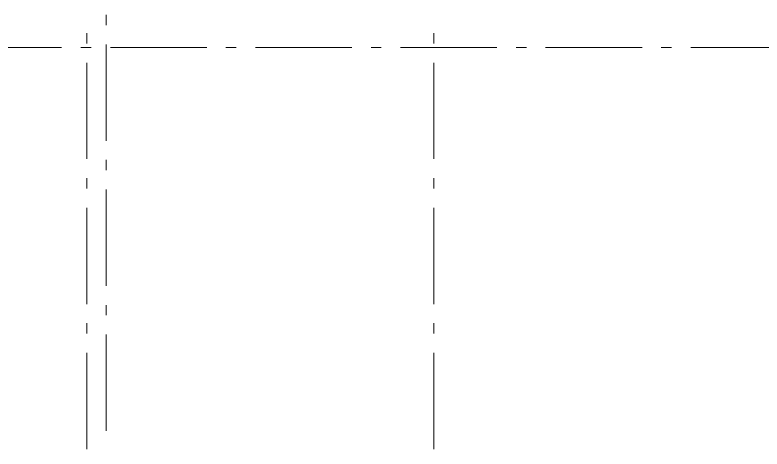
# Model space of a CAD drawing. Header units: millimetres. Extents: x -537608 to 253996, y -217170 to 186033.
# Drawn here: x -305622 to -297869, y 162451 to 166958 of the extents above; entities that cross this region are included whole.
import ezdxf

# ---------------------------------------------------------------- set-up
doc = ezdxf.new("R2010")
doc.units = ezdxf.units.MM
doc.layers.add('PDF _Геометрия', color=7, linetype='Continuous')

msp = doc.modelspace()

# ---------------------------------------------------------------- linework, layer by layer
at = {"layer": 'PDF _Геометрия', "color": 253, "lineweight": 9, "true_color": 0xaaaaaa}
for p, q in [((-304676.1779, 166852.4948), (-304676.1779, 166958.3296)), ((-304876.1787, 166662.5871), (-304876.1787, 166768.4198)), ((-301276.1821, 166768.4198), (-301276.1821, 166662.5871)), ((-305137.7539, 166621.2525), (-306137.7578, 166621.2525)), ((-304831.9225, 166621.2525), (-304937.7532, 166621.2525)), ((-304676.1779, 165652.4966), (-304676.1779, 166652.4962)), ((-303631.9266, 166621.2525), (-304631.9218, 166621.2525)), ((-303326.0866, 166621.2525), (-303431.9258, 166621.2525)), ((-302126.0906, 166621.2525), (-303126.0945, 166621.2525)), ((-301820.2592, 166621.2525), (-301926.0898, 166621.2525)), ((-300620.2547, 166621.2525), (-301620.2585, 166621.2525)), ((-300314.4233, 166621.2525), (-300420.2539, 166621.2525)), ((-299114.4273, 166621.2525), (-300114.4225, 166621.2525)), ((-298808.5873, 166621.2525), (-298914.4265, 166621.2525)), ((-297608.5913, 166621.2525), (-298608.5951, 166621.2525)), ((-304876.1787, 165462.5867), (-304876.1787, 166462.5863)), ((-301276.1821, 166462.5863), (-301276.1821, 165462.5867)), ((-304676.1779, 165346.6631), (-304676.1779, 165452.4958)), ((-304876.1787, 165156.7533), (-304876.1787, 165262.586)), ((-301276.1821, 165262.586), (-301276.1821, 165156.7533)), ((-304676.1779, 164146.6628), (-304676.1779, 165146.6624)), ((-304876.1787, 163956.7529), (-304876.1787, 164956.7546)), ((-301276.1821, 164956.7546), (-301276.1821, 163956.7529)), ((-304676.1779, 163840.8293), (-304676.1779, 163946.662)), ((-304876.1787, 163650.9216), (-304876.1787, 163756.7543)), ((-301276.1821, 163756.7543), (-301276.1821, 163650.9216)), ((-304676.1779, 162640.829), (-304676.1779, 163640.8307)), ((-304876.1787, 162450.9213), (-304876.1787, 163450.9208)), ((-301276.1821, 163450.9208), (-301276.1821, 162450.9213))]:
    msp.add_line(p, q, dxfattribs=at)

doc.saveas('drawing.dxf')
